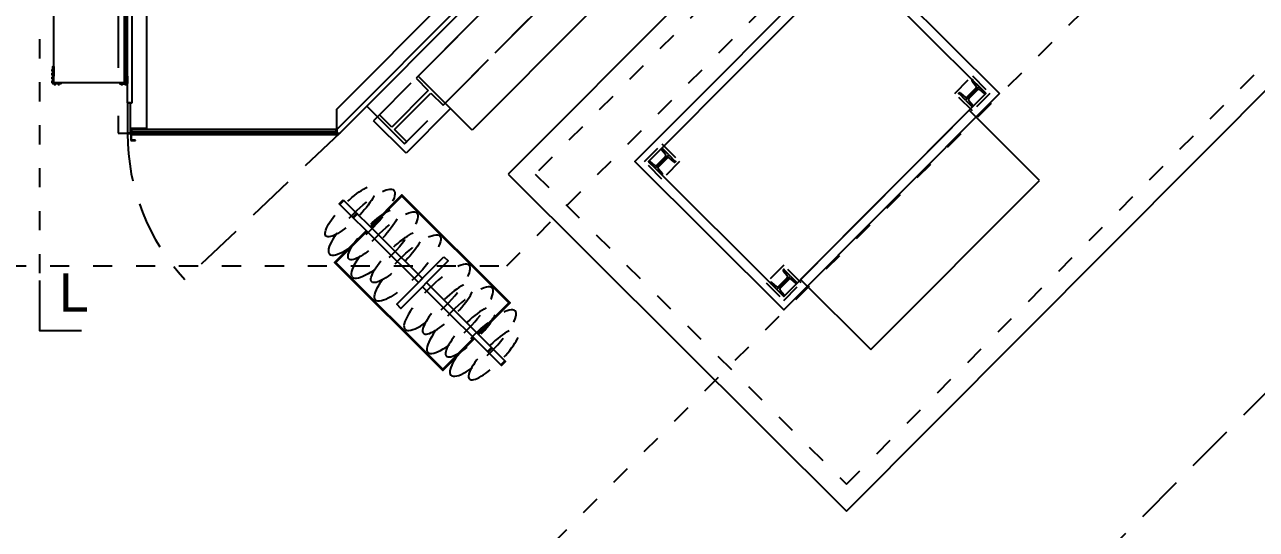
# Model space of a CAD drawing. Header units: millimetres. Extents: x 5896 to 6381, y 4295 to 4378.
# Drawn here: x 6180.14 to 6186.59, y 4305.85 to 4308.49 of the extents above; entities that cross this region are included whole.
import ezdxf

# ---------------------------------------------------------------- set-up
doc = ezdxf.new("R2010")
doc.units = ezdxf.units.MM
for name, pattern in [('CONTINOUS', [0]), ('DOT2', [0.125, 0, -0.125]), ('NASCOSTA', [0.375, 0.25, -0.125]), ('NASCOSTA2', [0.1875, 0.125, -0.0625]), ('TRATTEGGIATA', [0.75, 0.5, -0.25])]:
    doc.linetypes.add(name, pattern=pattern)
for name, color, linetype in [('ax-arredo piani', 2, 'Continuous'), ('ax-arredo piani rossi', 1, 'Continuous'), ('ax-arredo proiezioni', 1, 'NASCOSTA'), ('ax-arredo sez', 6, 'Continuous'), ('AX-proiez vestiti', 1, 'NASCOSTA2'), ('ax-tappeto', 6, 'DOT2'), ('Pareti02', 3, 'Continuous'), ('Piani', 6, 'Continuous'), ('proiezioni', 2, 'NASCOSTA'), ('VITI', 1, 'Continuous')]:
    doc.layers.add(name, color=color, linetype=linetype)
doc.layers.add('PROIEZ-FASCIONE', color=7, linetype='TRATTEGGIATA', true_color=0xb4b08e)
doc.layers.add('Sections', color=92, linetype='Continuous', true_color=0x00bd00)
doc.styles.add('cart-inver', font='Arial.ttf')

# ---------------------------------------------------------------- blocks, each defined once
blk = doc.blocks.new('11')
at = {"layer": 'Sections', "linetype": 'DOT2'}
for p, q in [((6059.3191, 4457.3461), (6070.1136, 4468.1817)), ((6059.8039, 4466.5459), (6059.8039, 4461.9083)), ((6062.2507, 4461.9844), (6066.74, 4466.4908)), ((6053.5597, 4461.9844), (6062.2507, 4461.9844))]:
    blk.add_line(p, q, dxfattribs=at)
at = {"layer": 'Sections'}
blk.add_lwpolyline([(6059.8039, 4461.9083), (6059.8039, 4461.6462), (6060.0235, 4461.6462)], dxfattribs=at)
at = {"layer": 'Sections', "insert": (6059.9068, 4461.9452), "char_height": 0.2, "width": 0.217391, "attachment_point": 1, "style": 'cart-inver'}
blk.add_mtext('L', dxfattribs=at)
blk = doc.blocks.new('bullone fianco')
at = {"layer": 'VITI'}
for p, q in [((-0.0033, 0.0002), (-0.0033, 0.007)), ((-0.0003, 0.0081), (-0.0029, 0.0081)), ((-0.0003, 0.0059), (-0.0029, 0.0059)), ((-0.0003, 0.0013), (-0.0029, 0.0013)), ((-0.0003, -0.001), (-0.0003, 0.0081)), ((-0.0003, 0.0072), (-0.0003, 0.0081)), ((0, 0.0072), (-0.0003, 0.0072)), ((-0.0003, 0), (-0.0003, -0.001)), ((0, 0), (-0.0003, 0)), ((0, 0), (0, 0.0072)), ((-0.0003, -0.001), (-0.0029, -0.001))]:
    blk.add_line(p, q, dxfattribs=at)
for centre, radius, start, end in [((-0.0012, 0.007), 0.00209, 147.13278, 212.86722), ((0.0046, 0.0036), 0.00787, 163.22135, 196.77865), ((-0.0012, 0.0002), 0.00209, 147.13278, 212.86722)]:
    blk.add_arc(centre, radius, start, end, dxfattribs=at)
blk = doc.blocks.new('111')
at = {"layer": 'ax-arredo piani', "color": 253}
for p, q in [((6061.2234, 4410.2331), (6061.8199, 4410.8319)), ((6062.1033, 4410.5496), (6061.5068, 4409.9508)), ((6061.5068, 4409.9508), (6061.2234, 4410.2331)), ((6064.1087, 4410.0548), (6063.2265, 4409.1692)), ((6064.4771, 4409.6878), (6064.1087, 4410.0548)), ((6059.7192, 4409.9259), (6059.7192, 4409.8959)), ((6059.7222, 4409.9259), (6059.7192, 4409.9259)), ((6059.7222, 4409.8989), (6059.7222, 4409.9259)), ((6059.7442, 4409.8989), (6059.7222, 4409.8989)), ((6059.7442, 4409.8959), (6059.7442, 4409.8989)), ((6059.7192, 4409.8959), (6059.7442, 4409.8959)), ((6063.5949, 4408.8022), (6064.4771, 4409.6878)), ((6063.2265, 4409.1692), (6063.5949, 4408.8022))]:
    blk.add_line(p, q, dxfattribs=at)
at = {"layer": 'ax-arredo piani', "color": 253, "elevation": 0}
for points in [[(6059.3162, 4410.1983), (6059.3162, 4410.1983), (6059.3162, 4410.9903), (6059.3162, 4410.9903), (6059.3162, 4410.9903), (6059.6852, 4410.9903), (6059.6852, 4410.1983), (6059.3162, 4410.1983)], [(6064.2676, 4410.1434), (6063.1384, 4409.0099), (6062.3591, 4409.7863), (6063.4883, 4410.9198)], [(6064.1969, 4410.1433), (6063.1383, 4409.0806), (6062.4298, 4409.7864), (6063.4885, 4410.8491)], [(6059.3132, 4410.2833), (6059.3162, 4410.2833), (6059.3162, 4410.2343), (6059.3132, 4410.2343)], [(6060.8317, 4409.5866), (6060.8353, 4409.583), (6060.8141, 4409.5618), (6060.8106, 4409.5653)], [(6060.8317, 4409.5866), (6061.2462, 4409.1737), (6061.225, 4409.1524), (6060.8106, 4409.5653)], [(6060.9026, 4409.516), (6060.9061, 4409.5125), (6060.885, 4409.4912), (6060.8814, 4409.4947)], [(6061.3591, 4409.287), (6061.3804, 4409.2659), (6061.1333, 4409.0179), (6061.1121, 4409.0391)], [(6061.6819, 4408.7397), (6061.2674, 4409.1525), (6061.2463, 4409.1313), (6061.6607, 4408.7184)], [(6061.6075, 4408.8138), (6061.611, 4408.8102), (6061.5899, 4408.789), (6061.5863, 4408.7925)], [(6061.6783, 4408.7432), (6061.6819, 4408.7397), (6061.6607, 4408.7184), (6061.6572, 4408.7219)]]:
    blk.add_lwpolyline(points, close=True, dxfattribs=at)
at = {"layer": 'ax-arredo piani rossi', "color": 253}
for p, q in [((6061.0116, 4410.0206), (6060.955, 4410.077)), ((6061.3934, 4410.0637), (6061.1605, 4409.8299)), ((6061.0116, 4410.0206), (6060.9905, 4409.9993)), ((6061.1605, 4409.8299), (6060.9905, 4409.9993)), ((6060.7944, 4409.9259), (6059.7222, 4409.9259))]:
    blk.add_line(p, q, dxfattribs=at)
at = {"layer": 'ax-arredo proiezioni', "color": 253, "linetype": 'NASCOSTA2', "ltscale": 0.5, "elevation": 0}
for points in [[(6064.2181, 4410.1434), (6064.1264, 4410.0513), (6064.0343, 4410.143), (6064.126, 4410.2351)], [(6062.4086, 4409.7864), (6062.5004, 4409.8785), (6062.5925, 4409.7867), (6062.5007, 4409.6946)], [(6063.1383, 4409.0594), (6063.2301, 4409.1515), (6063.138, 4409.2433), (6063.0462, 4409.1512)]]:
    blk.add_lwpolyline(points, close=True, dxfattribs=at)
for points in [[(6064.0909, 4410.1078), (6064.0562, 4410.1423, -0.414214), (6064.0562, 4410.1438), (6064.0572, 4410.1447, -0.391021), (6064.0633, 4410.145), (6064.0878, 4410.1242, 0.391021), (6064.0993, 4410.1247), (6064.1446, 4410.1701, 0.391021), (6064.1451, 4410.1817), (6064.1242, 4410.2061, -0.391021), (6064.1244, 4410.2122), (6064.1254, 4410.2132, -0.414214), (6064.1268, 4410.2132), (6064.1615, 4410.1786)], [(6064.0909, 4410.1078), (6064.1256, 4410.0732, 0.414214), (6064.1271, 4410.0732), (6064.128, 4410.0742, 0.391021), (6064.1283, 4410.0803), (6064.1074, 4410.1047, -0.391021), (6064.1078, 4410.1162), (6064.1531, 4410.1617, -0.391021), (6064.1646, 4410.1622), (6064.1891, 4410.1414, 0.391021), (6064.1952, 4410.1416), (6064.1962, 4410.1426, 0.414214), (6064.1962, 4410.144), (6064.1615, 4410.1786)], [(6062.5358, 4409.822), (6062.5011, 4409.8565, 0.414214), (6062.4997, 4409.8565), (6062.4987, 4409.8555, 0.391021), (6062.4985, 4409.8494), (6062.5194, 4409.825, -0.391021), (6062.5189, 4409.8135), (6062.4737, 4409.768, -0.391021), (6062.4621, 4409.7676), (6062.4376, 4409.7883, 0.391021), (6062.4315, 4409.7881), (6062.4305, 4409.7871, 0.414214), (6062.4305, 4409.7857), (6062.4653, 4409.7511)], [(6062.5358, 4409.822), (6062.5706, 4409.7874, -0.414214), (6062.5706, 4409.786), (6062.5696, 4409.785, -0.391021), (6062.5635, 4409.7847), (6062.539, 4409.8055, 0.391021), (6062.5274, 4409.805), (6062.4822, 4409.7596, 0.391021), (6062.4817, 4409.748), (6062.5026, 4409.7236, -0.391021), (6062.5024, 4409.7175), (6062.5014, 4409.7165, -0.414214), (6062.5, 4409.7165), (6062.4653, 4409.7511)], [(6063.1734, 4409.1868), (6063.1387, 4409.2214, 0.414214), (6063.1373, 4409.2213), (6063.1363, 4409.2204, 0.391021), (6063.1361, 4409.2143), (6063.157, 4409.1898, -0.391021), (6063.1566, 4409.1783), (6063.1113, 4409.1329, -0.391021), (6063.0997, 4409.1324), (6063.0752, 4409.1532, 0.391021), (6063.0691, 4409.1529), (6063.0682, 4409.1519, 0.414214), (6063.0682, 4409.1505), (6063.1029, 4409.1159)], [(6063.1734, 4409.1868), (6063.2082, 4409.1522, -0.414214), (6063.2082, 4409.1508), (6063.2072, 4409.1498, -0.391021), (6063.2011, 4409.1495), (6063.1766, 4409.1703, 0.391021), (6063.1651, 4409.1698), (6063.1198, 4409.1244, 0.391021), (6063.1193, 4409.1129), (6063.1402, 4409.0884, -0.391021), (6063.14, 4409.0823), (6063.139, 4409.0813, -0.414214), (6063.1376, 4409.0813), (6063.1029, 4409.1159)]]:
    blk.add_lwpolyline(points, format="xyb", close=True, dxfattribs=at)
at = {"layer": 'ax-arredo proiezioni', "color": 253, "linetype": 'NASCOSTA2', "ltscale": 0.5}
for p in [(6064.1261, 4410.2139), (6064.0555, 4410.143), (6062.5713, 4409.7867), (6063.138, 4409.2221)]:
    blk.add_point(p, dxfattribs=at)
at = {"layer": 'ax-arredo sez', "color": 253}
for p, q in [((6061.2234, 4410.2331), (6061.2128, 4410.2225)), ((6061.2128, 4410.2225), (6061.2769, 4410.1586)), ((6061.3651, 4410.092), (6061.2234, 4410.2331)), ((6061.2769, 4410.1586), (6061.0863, 4409.9673)), ((6059.7172, 4410.0943), (6059.7022, 4410.0943)), ((6059.7022, 4410.0943), (6059.7022, 4409.9359)), ((6059.7172, 4409.9359), (6059.7172, 4410.0943)), ((6061.0998, 4409.9539), (6061.2904, 4410.1452)), ((6061.2904, 4410.1452), (6061.3545, 4410.0813)), ((6061.3545, 4410.0813), (6061.3651, 4410.092)), ((6061.0222, 4410.0312), (6061.0116, 4410.0206)), ((6061.0863, 4409.9673), (6061.0222, 4410.0312)), ((6061.0116, 4410.0206), (6061.1533, 4409.8794)), ((6059.7022, 4409.9359), (6059.7172, 4409.9359)), ((6059.7022, 4409.9359), (6059.7022, 4409.9329)), ((6059.7192, 4409.9359), (6059.7022, 4409.9359)), ((6059.7022, 4409.9329), (6059.7192, 4409.9329)), ((6059.7222, 4409.9539), (6059.7192, 4409.9539)), ((6059.7192, 4409.9539), (6059.7192, 4409.9359)), ((6059.7192, 4409.9329), (6059.7192, 4409.9259)), ((6059.7192, 4409.9259), (6059.7222, 4409.9259)), ((6059.7222, 4409.9259), (6059.7222, 4409.9539)), ((6060.7944, 4409.9539), (6059.7222, 4409.9539)), ((6059.7222, 4409.9539), (6059.7222, 4409.9439)), ((6059.7222, 4409.9429), (6059.7232, 4409.9439)), ((6059.7222, 4409.9439), (6060.7944, 4409.9439)), ((6059.7222, 4409.9369), (6059.7222, 4409.9429)), ((6059.7232, 4409.9359), (6059.7222, 4409.9369)), ((6059.7232, 4409.9439), (6060.7934, 4409.9439)), ((6060.7934, 4409.9359), (6059.7232, 4409.9359)), ((6060.7934, 4409.9439), (6060.7944, 4409.9429)), ((6060.7944, 4409.9369), (6060.7934, 4409.9359)), ((6060.7944, 4409.9259), (6060.7944, 4409.9539)), ((6060.7944, 4409.9539), (6060.7974, 4409.9539)), ((6060.7944, 4409.9439), (6060.7944, 4409.9539)), ((6060.7944, 4409.9429), (6060.7944, 4409.9369)), ((6060.7974, 4409.9259), (6060.7944, 4409.9259)), ((6060.7974, 4409.9539), (6060.7974, 4409.9359)), ((6060.7974, 4409.9359), (6060.8144, 4409.9359)), ((6060.8144, 4409.9329), (6060.7974, 4409.9329)), ((6060.7974, 4409.9329), (6060.7974, 4409.9259)), ((6060.8144, 4409.9359), (6060.8144, 4409.9329)), ((6061.1639, 4409.8901), (6061.0998, 4409.9539)), ((6061.1533, 4409.8794), (6061.1639, 4409.8901))]:
    blk.add_line(p, q, dxfattribs=at)
at = {"layer": 'ax-arredo sez', "color": 253, "elevation": 0}
blk.add_lwpolyline([(6059.6862, 4410.1973), (6059.6992, 4410.1973), (6059.6992, 4410.9913), (6059.6862, 4410.9913)], close=True, dxfattribs=at)
for points in [[(6059.3152, 4410.2343), (6059.3122, 4410.2343), (6059.3122, 4410.1943), (6059.3522, 4410.1943), (6059.3522, 4410.1973), (6059.3152, 4410.1973), (6059.3152, 4410.2343)], [(6059.6992, 4410.2343), (6059.7022, 4410.2343), (6059.7022, 4410.1943), (6059.6622, 4410.1943), (6059.6622, 4410.1973), (6059.6992, 4410.1973), (6059.6992, 4410.2343)]]:
    blk.add_lwpolyline(points, dxfattribs=at)
at = {"layer": 'AX-proiez vestiti', "color": 253}
for centre, major_axis in [((6060.8708, 4409.5265), (-0.1298, -0.1303)), ((6060.9289, 4409.4686), (-0.168, -0.1686)), ((6060.9909, 4409.4068), (-0.1298, -0.1303)), ((6061.049, 4409.3489), (-0.168, -0.1686)), ((6061.111, 4409.2872), (-0.1298, -0.1303)), ((6061.1691, 4409.2293), (-0.168, -0.1686))]:
    blk.add_ellipse(centre, major_axis=major_axis, ratio=0.260996, dxfattribs=at)
at = {"layer": 'AX-proiez vestiti', "color": 253, "extrusion": (0, 0, -1)}
for centre, major_axis in [((6061.3233, 4409.0757), (-0.168, -0.1686)), ((6061.3814, 4409.0178), (-0.1298, -0.1303)), ((6061.4434, 4408.956), (-0.168, -0.1686)), ((6061.5015, 4408.8981), (-0.1298, -0.1303)), ((6061.5635, 4408.8364), (-0.168, -0.1686)), ((6061.6217, 4408.7785), (-0.1298, -0.1303))]:
    blk.add_ellipse(centre, major_axis=major_axis, ratio=0.260996, dxfattribs=at)
at = {"layer": 'ax-tappeto', "color": 253, "linetype": 'CONTINOUS'}
for p, q in [((6065.5775, 4413.6166), (6061.6958, 4409.7201)), ((6063.4668, 4407.9559), (6067.3485, 4411.8523)), ((6061.6958, 4409.7201), (6063.4668, 4407.9559))]:
    blk.add_line(p, q, dxfattribs=at)
at = {"layer": 'ax-tappeto', "color": 253}
for p, q in [((6065.5778, 4413.4752), (6061.8372, 4409.7204)), ((6063.4665, 4408.0973), (6067.2071, 4411.8521)), ((6061.8372, 4409.7204), (6063.4665, 4408.0973))]:
    blk.add_line(p, q, dxfattribs=at)
at = {"layer": 'Pareti02', "color": 253}
for p, q in [((6060.7974, 4409.9542), (6065.3615, 4414.5358)), ((6060.8144, 4409.9359), (6065.3795, 4414.5185)), ((6059.7022, 4410.0943), (6059.7022, 4411.0943)), ((6059.7272, 4410.0943), (6059.7272, 4411.0943)), ((6059.8022, 4411.0385), (6059.8022, 4409.9609)), ((6060.7974, 4410.0605), (6061.7717, 4411.0385)), ((6059.7022, 4410.0943), (6059.7272, 4410.0943)), ((6060.7974, 4409.9359), (6060.7974, 4410.0605)), ((6059.7172, 4409.9609), (6059.8022, 4409.9609))]:
    blk.add_line(p, q, dxfattribs=at)
at = {"layer": 'Piani', "color": 253, "elevation": 0}
for points in [[(6060.9734, 4409.4454), (6061.1393, 4409.6119), (6061.706, 4409.0473), (6061.5402, 4408.8808)], [(6060.977, 4409.4419), (6061.1393, 4409.6048), (6061.699, 4409.0473), (6061.5367, 4408.8843)], [(6061.519, 4408.8596), (6061.3532, 4408.6931), (6060.7864, 4409.2577), (6060.9523, 4409.4242)], [(6061.5155, 4408.8631), (6061.3532, 4408.7001), (6060.7935, 4409.2577), (6060.9558, 4409.4206)]]:
    blk.add_lwpolyline(points, dxfattribs=at)
at = {"layer": 'PROIEZ-FASCIONE', "color": 253}
for p, q in [((6059.6522, 4411.5265), (6059.6522, 4409.9359)), ((6059.6522, 4409.9359), (6059.7022, 4409.9359)), ((6059.7022, 4409.9359), (6059.7022, 4409.9359))]:
    blk.add_line(p, q, dxfattribs=at)
at = {"layer": 'proiezioni', "color": 253}
for p, q in [((6061.0116, 4410.0206), (6063.2489, 4412.2664)), ((6063.3906, 4412.1252), (6061.1533, 4409.8794)), ((6061.2234, 4410.2331), (6063.0372, 4412.0538)), ((6063.1789, 4411.9127), (6061.3651, 4410.092)), ((6063.9597, 4406.866), (6068.4402, 4411.3636)), ((6061.3651, 4410.092), (6061.2234, 4410.2331)), ((6061.1533, 4409.8794), (6061.0116, 4410.0206)), ((6060.8144, 4409.9359), (6060.0027, 4409.1687))]:
    blk.add_line(p, q, dxfattribs=at)
blk.add_arc((6060.8221, 4409.9319), 1.1198, 179.9511, 222.96902, dxfattribs=at)
at = {"layer": 'VITI', "color": 253, "elevation": 0}
blk.add_lwpolyline([(6059.3522, 4410.1943), (6059.3522, 4410.1933), (6059.3112, 4410.1933), (6059.3112, 4410.2833), (6059.3122, 4410.2833), (6059.3122, 4410.1943), (6059.3522, 4410.1943)], dxfattribs=at)
blk.add_lwpolyline([(6059.6622, 4410.1943), (6059.6622, 4410.1933), (6059.7022, 4410.1933), (6059.7022, 4410.1943)], close=True, dxfattribs=at)
at = {"layer": 'VITI', "color": 253, "extrusion": (0, 0, -1), "zscale": -1}
for p, rotation in [((-6059.3112, 4410.2674), 180), ((-6059.3112, 4410.2474), 180), ((-6059.3112, 4410.2274), 180), ((-6059.3112, 4410.2074), 180), ((-6059.3181, 4410.1933), 90), ((-6059.3381, 4410.1933), 90), ((-6059.6691, 4410.1933), 90)]:
    blk.add_blockref('bullone fianco', p, dxfattribs=dict(at, rotation=rotation))
at = {"layer": 'VITI', "color": 253, "rotation": 90}
blk.add_blockref('bullone fianco', (6059.6963, 4410.1933), dxfattribs=at)

msp = doc.modelspace()

# ---------------------------------------------------------------- block references
msp.add_blockref('111', (120.9733, -102.0148))
at = {"layer": 'Sections'}
msp.add_blockref('11', (120.4101, -154.7591), dxfattribs=at)

doc.saveas('drawing.dxf')
